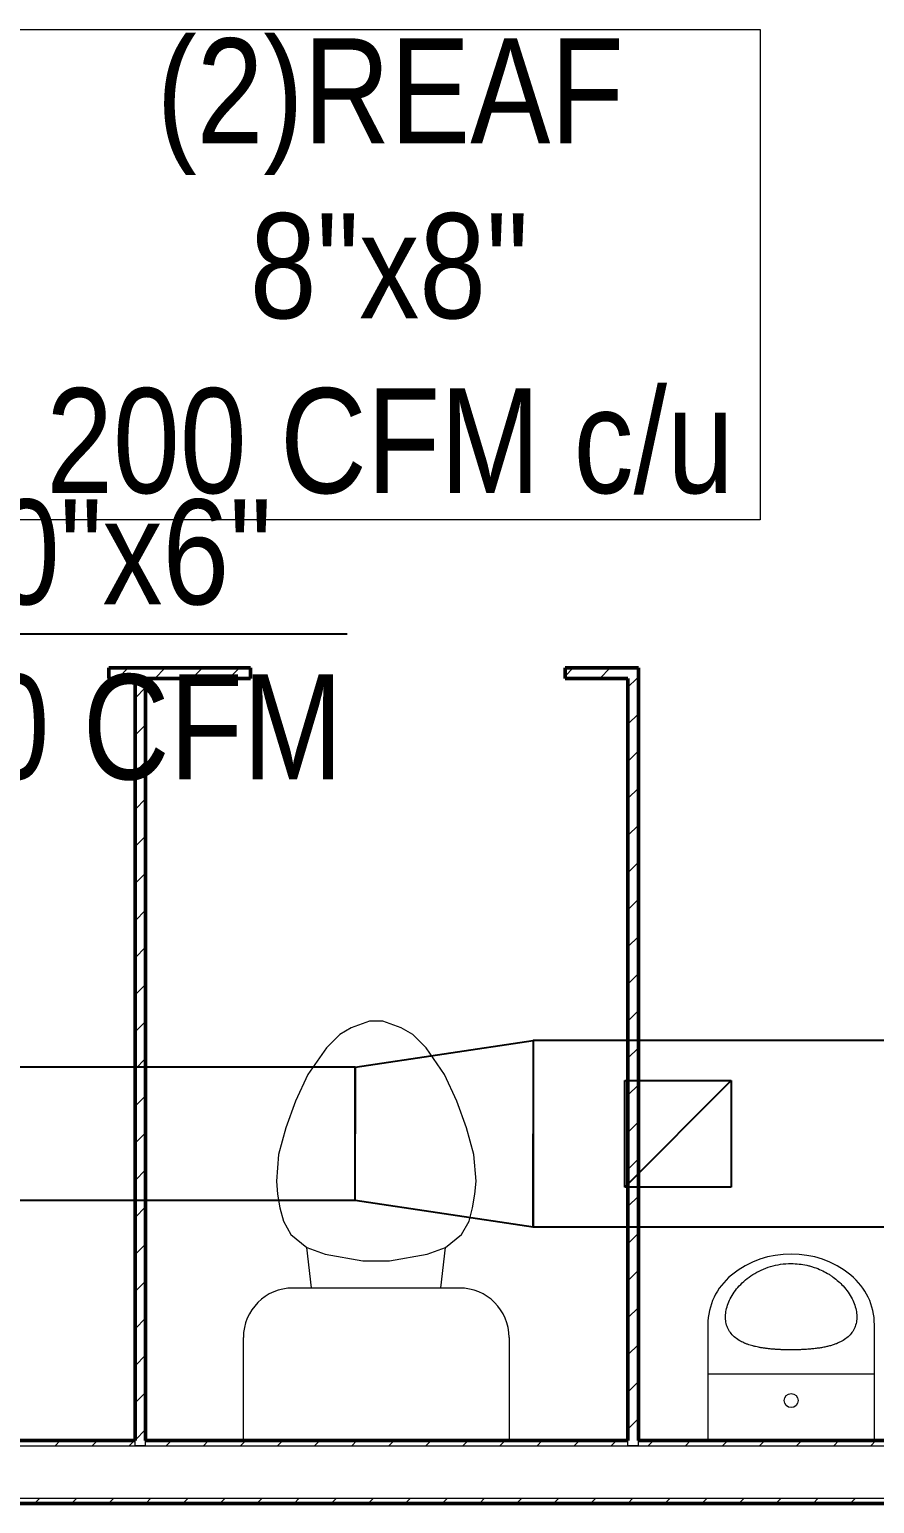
# Model space of a CAD drawing. Header units: inches. Extents: x -3 to 209, y -384 to 20.
# Drawn here: x 160.482 to 162.094, y -5.078 to -2.269 of the extents above; entities that cross this region are included whole.
import ezdxf
from ezdxf import colors
from ezdxf.entities.mleader import LeaderData, LeaderLine
from ezdxf.math import Vec2, Vec3

# ---------------------------------------------------------------- set-up
doc = ezdxf.new("R2010")
doc.units = ezdxf.units.IN
doc.header["$MEASUREMENT"] = 0
doc.linetypes.add('HIDDEN2', pattern=[0.1875, 0.125, -0.0625])
for name, color, linetype in [('A-WALL', 253, 'Continuous'), ('HVAC-Extraccion', 114, 'Continuous'), ('HVAC-Rejillas', 2, 'HIDDEN2')]:
    doc.layers.add(name, color=color, linetype=linetype)
for name, color, linetype, lineweight in [('A-WALL-PATT', 253, 'Continuous', 50), ('HVAC -Textos Extraccion', 2, 'Continuous', 9), ('HVAC -Textos Rejillas', 2, 'Continuous', 9), ('P-SANR-FIXT', 253, 'Continuous', 9)]:
    doc.layers.add(name, color=color, linetype=linetype, lineweight=lineweight)
doc.styles.add('Arial Narrow', font='ARIALN.TTF', dxfattribs={"height": 0.00295})
doc.styles.get("Standard").update_dxf_attribs({"font": 'arial.ttf'})

# ---------------------------------------------------------------- blocks, each defined once
blk = doc.blocks.new('rr')
at = {"linetype": 'ByBlock', "lineweight": -2}
for p, q in [((-0.0127, -0.0127), (0.0127, 0.0127)), ((-0.0127, -0.0127), (-0.0127, 0.0127)), ((-0.0127, 0.0127), (0.0127, 0.0127)), ((0.0127, 0.0127), (0.0127, -0.0127)), ((0.0127, -0.0127), (-0.0127, -0.0127))]:
    blk.add_line(p, q, dxfattribs=at)

msp = doc.modelspace()

# ---------------------------------------------------------------- linework, layer by layer
at = {"layer": 'A-WALL', "lineweight": 50}
for p, q in [((160.9036, -3.4855), (160.6336, -3.4855)), ((160.6336, -3.4855), (160.6336, -3.5055)), ((160.6336, -3.5055), (160.6836, -3.5055)), ((160.6836, -3.5055), (160.6836, -4.9584)), ((160.7036, -3.5055), (160.9036, -3.5055)), ((160.7036, -4.9584), (160.7036, -3.5055)), ((160.9036, -3.5055), (160.9036, -3.4855)), ((161.6436, -3.4855), (161.5036, -3.4855)), ((161.5036, -3.4855), (161.5036, -3.5055)), ((161.5036, -3.5055), (161.6236, -3.5055)), ((161.6236, -3.5055), (161.6236, -4.9584)), ((161.6436, -3.5055), (161.6436, -3.4855)), ((161.6436, -4.9584), (161.6436, -3.5055)), ((160.6836, -4.9584), (160.3337, -4.9584)), ((161.6236, -4.9584), (160.7036, -4.9584)), ((162.3079, -4.9584), (161.6436, -4.9584)), ((158.8737, -5.0784), (164.6437, -5.0784))]:
    msp.add_line(p, q, dxfattribs=at)
at = {"layer": 'A-WALL', "lineweight": 18}
for p, q in [((159.8336, -4.9684), (160.6836, -4.9684)), ((160.6836, -4.9684), (160.6836, -4.9584)), ((160.6836, -4.9684), (160.7036, -4.9684)), ((160.7036, -4.9684), (160.6836, -4.9684)), ((160.7036, -4.9684), (160.7036, -4.9584)), ((160.7036, -4.9684), (161.6236, -4.9684)), ((161.6236, -4.9684), (161.6236, -4.9584)), ((161.6236, -4.9684), (161.6436, -4.9684)), ((161.6436, -4.9684), (161.6236, -4.9684)), ((161.6436, -4.9684), (161.6436, -4.9584)), ((161.6436, -4.9684), (162.9037, -4.9684)), ((158.8737, -5.0684), (164.6337, -5.0684))]:
    msp.add_line(p, q, dxfattribs=at)
at = {"layer": 'A-WALL-PATT', "linetype": 'Continuous', "lineweight": 9}
for p, q in [((160.6506, -3.5055), (160.6706, -3.4855)), ((160.7213, -3.5055), (160.7413, -3.4855)), ((160.792, -3.5055), (160.812, -3.4855)), ((160.8627, -3.5055), (160.8827, -3.4855)), ((161.5036, -3.501), (161.5191, -3.4855)), ((161.5698, -3.5055), (161.5898, -3.4855)), ((161.6236, -3.5224), (161.6405, -3.5055)), ((161.6405, -3.5055), (161.6436, -3.5024)), ((160.6836, -3.5432), (160.7036, -3.5232)), ((160.6836, -3.6139), (160.7036, -3.5939)), ((161.6236, -3.5931), (161.6436, -3.5731)), ((161.6236, -3.6638), (161.6436, -3.6438)), ((160.6836, -3.6846), (160.7036, -3.6646)), ((160.6836, -3.7553), (160.7036, -3.7353)), ((161.6236, -3.7345), (161.6436, -3.7145)), ((161.6236, -3.8052), (161.6436, -3.7852)), ((160.6836, -3.826), (160.7036, -3.806)), ((160.6836, -3.8967), (160.7036, -3.8767)), ((161.6236, -3.8759), (161.6436, -3.8559)), ((161.6236, -3.9467), (161.6436, -3.9267)), ((160.6836, -3.9674), (160.7036, -3.9474)), ((160.6836, -4.0381), (160.7036, -4.0181)), ((161.6236, -4.0174), (161.6436, -3.9974)), ((161.6236, -4.0881), (161.6436, -4.0681)), ((160.6836, -4.1088), (160.7036, -4.0888)), ((161.6236, -4.1588), (161.6436, -4.1388)), ((160.6836, -4.1795), (160.7036, -4.1595)), ((161.6236, -4.2295), (161.6436, -4.2095)), ((160.6836, -4.2503), (160.7036, -4.2303)), ((161.6236, -4.3002), (161.6436, -4.2802)), ((160.6836, -4.321), (160.7036, -4.301)), ((161.6236, -4.3709), (161.6436, -4.3509)), ((160.6836, -4.3917), (160.7036, -4.3717)), ((161.6236, -4.4416), (161.6436, -4.4216)), ((160.6836, -4.4624), (160.7036, -4.4424)), ((161.6236, -4.5123), (161.6436, -4.4923)), ((160.6836, -4.5331), (160.7036, -4.5131)), ((161.6236, -4.5831), (161.6436, -4.5631)), ((160.6836, -4.6038), (160.7036, -4.5838)), ((161.6236, -4.6538), (161.6436, -4.6338)), ((160.6836, -4.6745), (160.7036, -4.6545)), ((161.6236, -4.7245), (161.6436, -4.7045)), ((160.6836, -4.7452), (160.7036, -4.7252)), ((161.6236, -4.7952), (161.6436, -4.7752)), ((160.6836, -4.8159), (160.7036, -4.7959)), ((161.6236, -4.8659), (161.6436, -4.8459)), ((160.6836, -4.8867), (160.7036, -4.8667)), ((161.6236, -4.9366), (161.6436, -4.9166)), ((160.6836, -4.9574), (160.7036, -4.9374)), ((160.5311, -4.9684), (160.5411, -4.9584)), ((160.6018, -4.9684), (160.6118, -4.9584)), ((160.6725, -4.9684), (160.6825, -4.9584)), ((160.7432, -4.9684), (160.7532, -4.9584)), ((160.8139, -4.9684), (160.8239, -4.9584)), ((160.8846, -4.9684), (160.8946, -4.9584)), ((160.9554, -4.9684), (160.9654, -4.9584)), ((161.0261, -4.9684), (161.0361, -4.9584)), ((161.0968, -4.9684), (161.1068, -4.9584)), ((161.1675, -4.9684), (161.1775, -4.9584)), ((161.2382, -4.9684), (161.2482, -4.9584)), ((161.3089, -4.9684), (161.3189, -4.9584)), ((161.3796, -4.9684), (161.3896, -4.9584)), ((161.4503, -4.9684), (161.4603, -4.9584)), ((161.521, -4.9684), (161.531, -4.9584)), ((161.5918, -4.9684), (161.6018, -4.9584)), ((161.6625, -4.9684), (161.6725, -4.9584)), ((161.7332, -4.9684), (161.7432, -4.9584)), ((161.8039, -4.9684), (161.8139, -4.9584)), ((161.8746, -4.9684), (161.8846, -4.9584)), ((161.9453, -4.9684), (161.9553, -4.9584)), ((162.016, -4.9684), (162.026, -4.9584)), ((162.0867, -4.9684), (162.0967, -4.9584)), ((160.4918, -5.0784), (160.5018, -5.0684)), ((160.5625, -5.0784), (160.5725, -5.0684)), ((160.6332, -5.0784), (160.6432, -5.0684)), ((160.7039, -5.0784), (160.7139, -5.0684)), ((160.7746, -5.0784), (160.7846, -5.0684)), ((160.8454, -5.0784), (160.8554, -5.0684)), ((160.9161, -5.0784), (160.9261, -5.0684)), ((160.9868, -5.0784), (160.9968, -5.0684)), ((161.0575, -5.0784), (161.0675, -5.0684)), ((161.1282, -5.0784), (161.1382, -5.0684)), ((161.1989, -5.0784), (161.2089, -5.0684)), ((161.2696, -5.0784), (161.2796, -5.0684)), ((161.3403, -5.0784), (161.3503, -5.0684)), ((161.411, -5.0784), (161.421, -5.0684)), ((161.4818, -5.0784), (161.4918, -5.0684)), ((161.5525, -5.0784), (161.5625, -5.0684)), ((161.6232, -5.0784), (161.6332, -5.0684)), ((161.6939, -5.0784), (161.7039, -5.0684)), ((161.7646, -5.0784), (161.7746, -5.0684)), ((161.8353, -5.0784), (161.8453, -5.0684)), ((161.906, -5.0784), (161.916, -5.0684)), ((161.9767, -5.0784), (161.9867, -5.0684)), ((162.0474, -5.0784), (162.0574, -5.0684))]:
    msp.add_line(p, q, dxfattribs=at)
at = {"layer": 'HVAC -Textos Rejillas'}
msp.add_lwpolyline([(161.8761, -3.2031), (160.4514, -3.2031), (160.4514, -2.2685), (161.8761, -2.2685)], close=True, dxfattribs=at)
at = {"layer": 'HVAC-Extraccion'}
for p, q in [((163.373, -4.1958), (161.4428, -4.1958)), ((161.4428, -4.1958), (161.4428, -4.3736)), ((161.1031, -4.2466), (159.7345, -4.2466)), ((161.1031, -4.2466), (161.1031, -4.3736)), ((161.1031, -4.5006), (161.1031, -4.3736)), ((161.4428, -4.5514), (161.4428, -4.3736)), ((161.1031, -4.5006), (159.7345, -4.5006)), ((163.373, -4.5514), (161.4428, -4.5514))]:
    msp.add_line(p, q, dxfattribs=at)
msp.add_lwpolyline([(161.1031, -4.2466), (161.4428, -4.1958), (161.4428, -4.5514), (161.1031, -4.5006)], close=True, dxfattribs=at)
at = {"layer": 'P-SANR-FIXT'}
for p, q in [((161.074, -4.1843), (161.0486, -4.2097)), ((161.096, -4.1716), (161.074, -4.1843)), ((161.1309, -4.1589), (161.096, -4.1716)), ((161.1563, -4.1589), (161.1309, -4.1589)), ((161.1912, -4.1716), (161.1563, -4.1589)), ((161.2132, -4.1843), (161.1912, -4.1716)), ((161.2386, -4.2097), (161.2132, -4.1843)), ((161.0486, -4.2097), (161.0134, -4.2605)), ((161.2738, -4.2605), (161.2386, -4.2097)), ((161.0134, -4.2605), (160.9897, -4.3113)), ((161.2975, -4.3113), (161.2738, -4.2605)), ((160.9897, -4.3113), (160.9712, -4.3621)), ((161.316, -4.3621), (161.2975, -4.3113)), ((160.9712, -4.3621), (160.9575, -4.4131)), ((161.3297, -4.4131), (161.316, -4.3621)), ((160.9575, -4.4131), (160.9531, -4.4637)), ((161.3341, -4.4637), (161.3297, -4.4131)), ((160.9531, -4.4637), (160.9553, -4.489)), ((161.3319, -4.489), (161.3341, -4.4637)), ((160.9553, -4.489), (160.9598, -4.5145)), ((161.3274, -4.5145), (161.3319, -4.489)), ((160.9598, -4.5145), (160.9666, -4.5399)), ((161.3206, -4.5399), (161.3274, -4.5145)), ((160.9666, -4.5399), (160.981, -4.5653)), ((161.3062, -4.5653), (161.3206, -4.5399)), ((160.981, -4.5653), (161.0113, -4.5907)), ((161.2759, -4.5907), (161.3062, -4.5653)), ((161.0113, -4.5907), (161.0462, -4.6034)), ((161.0201, -4.6675), (161.0113, -4.5907)), ((161.0462, -4.6034), (161.1182, -4.6161)), ((161.169, -4.6161), (161.241, -4.6034)), ((161.241, -4.6034), (161.2759, -4.5907)), ((161.2671, -4.6675), (161.2759, -4.5907)), ((161.1182, -4.6161), (161.169, -4.6161)), ((160.9848, -4.6675), (161.3023, -4.6675)), ((161.7762, -4.7375), (161.7762, -4.9584)), ((162.0937, -4.9584), (162.0937, -4.7375)), ((160.8902, -4.9584), (160.8902, -4.7622)), ((161.397, -4.7622), (161.397, -4.9584)), ((161.7762, -4.8314), (162.0937, -4.8314)), ((161.397, -4.9584), (160.8902, -4.9584)), ((161.7762, -4.9584), (162.0937, -4.9584))]:
    msp.add_line(p, q, dxfattribs=at)
msp.add_circle((161.9349, -4.8822), 0.0134, dxfattribs=at)
for centre, radius, start, end in [((161.9349, -4.7834), 0.1806, 50.8479, 129.1521), ((161.8975, -4.7375), 0.1214, 129.1521, 180), ((161.9723, -4.7375), 0.1214, 0, 50.8479), ((160.9848, -4.7622), 0.0946, 90, 180), ((161.3023, -4.7622), 0.0946, 0, 90)]:
    msp.add_arc(centre, radius, start, end, dxfattribs=at)
for points, knots in [([(161.9349, -4.7856), (161.9297, -4.7855), (161.9222, -4.7854), (161.9125, -4.7851), (161.9053, -4.7846), (161.8995, -4.7842), (161.8949, -4.7837), (161.8905, -4.7833), (161.8851, -4.7826), (161.8788, -4.7817), (161.8728, -4.7806), (161.8681, -4.7796), (161.8644, -4.7787), (161.8608, -4.7778), (161.8565, -4.7766), (161.8524, -4.7752), (161.8492, -4.774), (161.8446, -4.7722), (161.8372, -4.7686), (161.8282, -4.7626), (161.8204, -4.7548), (161.8145, -4.7458), (161.8108, -4.7357), (161.8093, -4.7246), (161.8104, -4.7088), (161.8173, -4.6879), (161.8345, -4.6631), (161.8561, -4.6448), (161.8775, -4.6331), (161.8954, -4.6263), (161.9148, -4.622), (161.9281, -4.621), (161.9349, -4.621)], [-1, -1, -1, -1, -0.965909, -0.948864, -0.931818, -0.914773, -0.90625, -0.897727, -0.880682, -0.863636, -0.846591, -0.829545, -0.821023, -0.8125, -0.795455, -0.778409, -0.769886, -0.761364, -0.727273, -0.681818, -0.636364, -0.590909, -0.545455, -0.5, -0.454545, -0.363636, -0.272727, -0.181818, -0.136364, -0.090909, -0.045455, 0, 0, 0, 0]), ([(161.9349, -4.621), (161.94, -4.621), (161.9501, -4.6216), (161.9624, -4.6236), (161.9719, -4.626), (161.9812, -4.6289), (161.9922, -4.6333), (162.0024, -4.6386), (162.01, -4.6433), (162.0207, -4.6508), (162.0368, -4.6652), (162.0525, -4.6879), (162.0595, -4.7088), (162.0605, -4.7246), (162.059, -4.7357), (162.0553, -4.7458), (162.0495, -4.7548), (162.0416, -4.7626), (162.0335, -4.7681), (162.026, -4.7718), (162.0199, -4.7744), (162.0134, -4.7766), (162.0064, -4.7786), (162.0002, -4.78), (161.995, -4.781), (161.991, -4.7817), (161.9869, -4.7823), (161.9826, -4.7829), (161.9783, -4.7834), (161.9738, -4.7839), (161.9692, -4.7842), (161.9629, -4.7847), (161.9549, -4.7852), (161.9451, -4.7855), (161.9384, -4.7855), (161.9349, -4.7856)], [-1, -1, -1, -1, -0.965909, -0.931818, -0.914773, -0.897727, -0.863636, -0.829545, -0.8125, -0.795455, -0.727273, -0.636364, -0.545455, -0.5, -0.454545, -0.409091, -0.363636, -0.318182, -0.272727, -0.25, -0.227273, -0.204545, -0.181818, -0.159091, -0.147727, -0.136364, -0.125, -0.113636, -0.102273, -0.090909, -0.079545, -0.068182, -0.045455, -0.022727, 0, 0, 0, 0])]:
    msp.add_open_spline(points, degree=3, knots=knots, dxfattribs=at)

# ---------------------------------------------------------------- block references
at = {"layer": 'HVAC-Rejillas', "xscale": 8, "yscale": 8, "zscale": 12}
msp.add_blockref('rr', (161.7192, -4.3736), dxfattribs=at)

# ---------------------------------------------------------------- texts
at = {"layer": 'HVAC -Textos Extraccion', "insert": (160.0476, -3.1644), "char_height": 0.2, "width": 1.099514, "attachment_point": 1, "style": 'Arial Narrow'}
msp.add_mtext('\\pi0.23768;10"x6"\\P\\pi0.09048;200 CFM', dxfattribs=at)
at = {"layer": 'HVAC -Textos Rejillas', "insert": (160.341, -2.2855), "char_height": 0.2, "width": 1.634804, "attachment_point": 1, "style": 'Arial Narrow'}
msp.add_mtext('\\pi0.38391;(2)REAF\\P\\pi0.56133;8"x8"\\P\\pi0.1732;200 CFM c/u', dxfattribs=at)

# ---------------------------------------------------------------- leaders
at = {"layer": 'HVAC -Textos Rejillas'}
ml = msp.add_multileader_mtext('Standard', dxfattribs=at)
ml.set_content('', color=256)
ml.set_leader_properties()
ml.build(insert=Vec2(0, 0))
ml.multileader.update_dxf_attribs({"dogleg_length": 0.36, "arrow_head_size": 0.1128})
ctx = ml.context
ctx.base_point, ctx.char_height, ctx.arrow_head_size, ctx.landing_gap_size, ctx.plane_origin, ctx.plane_x_axis, ctx.plane_y_axis = Vec3(161.2011, -3.4205), 0.1128, 0.1128, 0.0564, Vec3(165.9842, -2.5847), Vec3(-1, 0), Vec3(0, -1)
ctx.text_align_type = 2
notes = []
notes.append((ctx, [(1, (1, 1, 0), (160.0505, -3.4205), (1, 0), 1.0378, [(0, [(160.0505, -4.2466)], 0, [])])]))
ctx.mtext.insert, ctx.mtext.text_direction, ctx.mtext.rotation, ctx.mtext.alignment, ctx.mtext.flow_direction = Vec3(161.1447, -3.4769), Vec3(-1, 0), 3.141593, 3, 5
for ctx, leaders in notes:
    for number, flags, end, landing, length, lines in leaders:
        leader = LeaderData()
        leader.index, (leader.has_last_leader_line, leader.has_dogleg_vector, leader.attachment_direction) = number, flags
        leader.last_leader_point, leader.dogleg_vector, leader.dogleg_length = Vec3(end), Vec3(landing), length
        for number, points, colour, breaks in lines:
            line = LeaderLine()
            line.index, line.vertices, line.color, line.breaks = number, Vec3.list(points), colors.encode_raw_color(colour), breaks
            leader.lines.append(line)
        ctx.leaders.append(leader)

doc.saveas('drawing.dxf')
